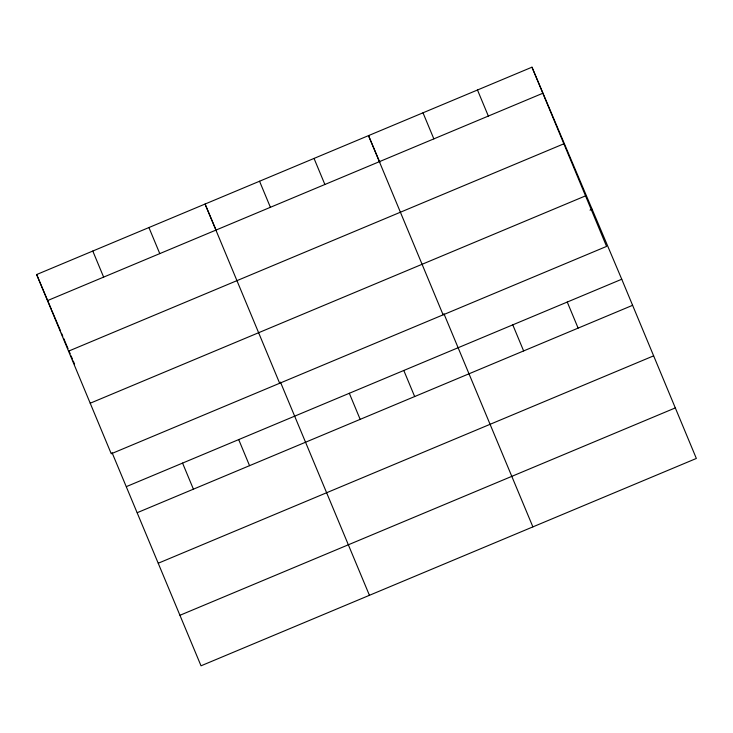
<?xml version="1.0" encoding="UTF-8"?>
<svg xmlns="http://www.w3.org/2000/svg" width="733" height="733" viewBox="0 0 733 733"><rect width="100%" height="100%" fill="white"/><g stroke="black" fill="none" stroke-linecap="round" stroke-linejoin="round"><path stroke-width="1.1" d="M531.975 67.189L606.576 246.407L111.251 453.764L36.65 274.545L531.975 67.189L621.749 279.236L696.35 458.455L201.025 665.811L112.048 452.637M47.498 300.612L542.823 93.256M68.535 351.153L563.86 143.796M90.214 403.223L585.539 195.867M590.028 210.142L592.127 209.262M126.424 486.593L621.749 279.236M137.282 512.669L632.597 305.313M158.319 563.201L653.634 355.844M179.988 615.271L675.313 407.914M379.841 162.369L368.516 135.614L443.117 314.833M443.914 313.706L532.891 526.88M216.391 230.794L205.057 204.04L279.658 383.258M280.455 382.131L369.432 595.315M36.65 274.545L51.466 309.528M51.896 310.563L60.61 331.142M61.48 333.203L62.791 336.291M63.661 338.344L66.272 344.519M66.712 345.555L68.022 348.642M68.893 350.704L70.203 353.792M71.074 355.853L72.384 358.941M73.254 361.002L74.564 364.09M567.26 302.051L578.117 328.118M477.485 89.994L488.343 116.071M512.779 324.856L523.628 350.924M423.005 112.809L433.854 138.876M403.81 370.477L414.658 396.544M314.036 158.42L324.884 184.496M349.32 393.282L360.169 419.358M259.546 181.234L270.395 207.302M238.701 439.589L249.55 465.666M148.927 227.542L159.776 253.618M182.563 463.091L193.411 489.168M92.789 251.043L103.637 277.111"/></g></svg>
